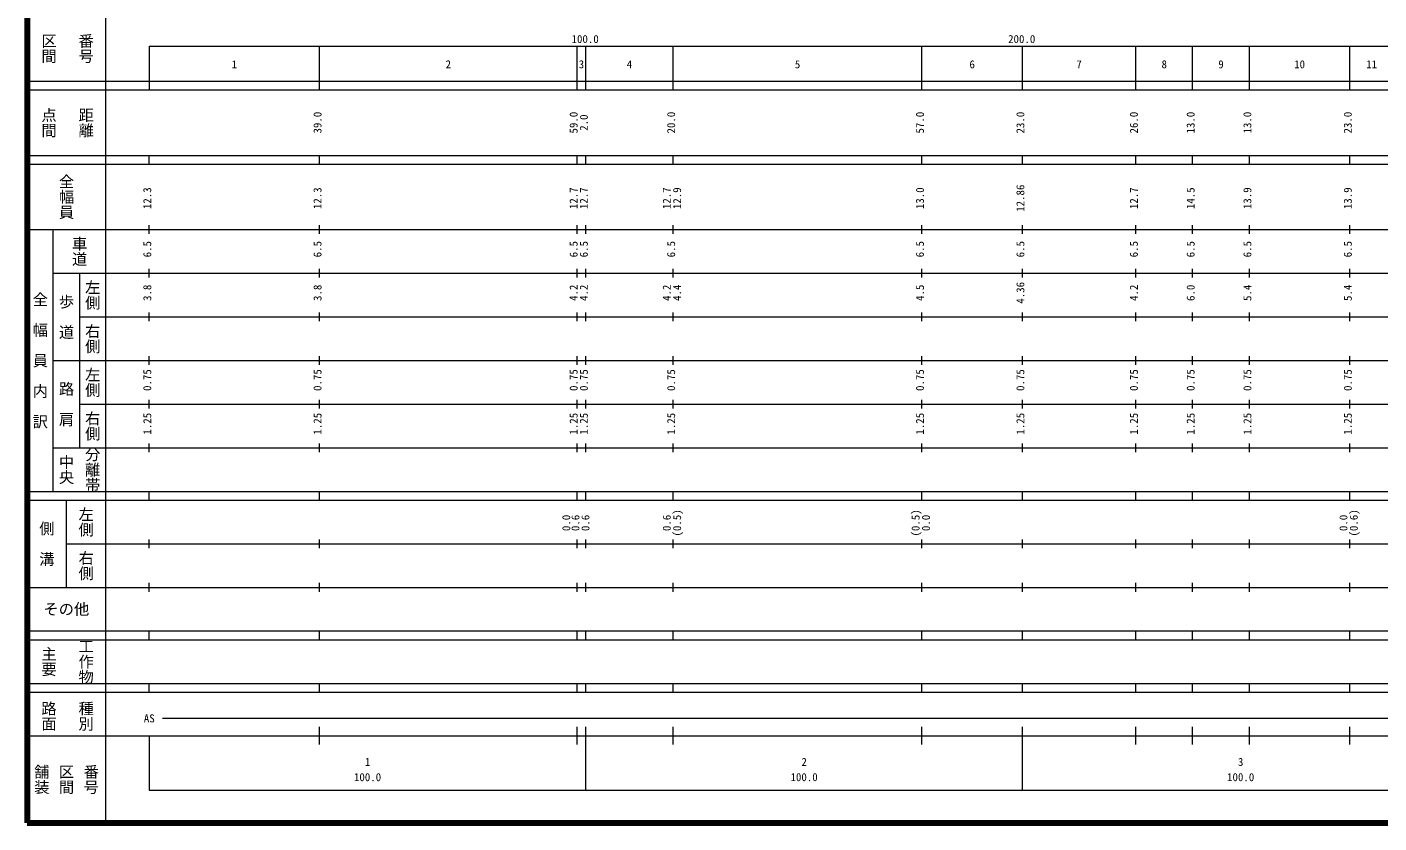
# Model space of a CAD drawing. Units: millimetres on the paper, enlarged 1000 times. Extents: x 40000 to 680000, y 20000 to 380000.
# Drawn here: x 40000 to 349679, y 20000 to 202409 of the extents above; entities that cross this region are included whole.
import ezdxf
from ezdxf.enums import TextEntityAlignment as Align

# ---------------------------------------------------------------- set-up
doc = ezdxf.new("R2010")
doc.units = ezdxf.units.MM
doc.header["$LTSCALE"] = 1000
doc.layers.add('M-TTL', color=2, linetype='Continuous', lineweight=140)
doc.layers.add('M-TTL-BAND', color=7, linetype='Continuous', lineweight=13)
doc.styles.add('@ＭＳ ゴシック', font='')
doc.styles.add('ＭＳ ゴシック', font='')
doc.styles.get('@ＭＳ ゴシック').set_extended_font_data('@MS Gothic')
doc.styles.get('ＭＳ ゴシック').set_extended_font_data('MS Gothic')

msp = doc.modelspace()

# ---------------------------------------------------------------- linework, layer by layer
at = {"layer": 'M-TTL'}
for p, q in [((40000, 380000), (40000, 20000)), ((40000, 20000), (680000, 20000))]:
    msp.add_line(p, q, dxfattribs=at)
at = {"layer": 'M-TTL-BAND'}
for p, q in [((58000, 370000), (58000, 20000)), ((68000, 198000), (579000, 198000)), ((68000, 198000), (68000, 188000)), ((107000, 188000), (107000, 198000)), ((166000, 188000), (166000, 198000)), ((168000, 188000), (168000, 198000)), ((188000, 188000), (188000, 198000)), ((245000, 188000), (245000, 198000)), ((268000, 188000), (268000, 198000)), ((294000, 188000), (294000, 198000)), ((307000, 188000), (307000, 198000)), ((320000, 188000), (320000, 198000)), ((343000, 188000), (343000, 198000)), ((40000, 190000), (579000, 190000)), ((40000, 188000), (579000, 188000)), ((40000, 173000), (579000, 173000)), ((40000, 171000), (579000, 171000)), ((68000, 171000), (68000, 173000)), ((107000, 171000), (107000, 173000)), ((166000, 171000), (166000, 173000)), ((168000, 171000), (168000, 173000)), ((188000, 171000), (188000, 173000)), ((245000, 171000), (245000, 173000)), ((268000, 171000), (268000, 173000)), ((294000, 171000), (294000, 173000)), ((307000, 171000), (307000, 173000)), ((320000, 171000), (320000, 173000)), ((343000, 171000), (343000, 173000)), ((40000, 156000), (579000, 156000)), ((46000, 96000), (46000, 156000)), ((68000, 155000), (68000, 157000)), ((107000, 155000), (107000, 157000)), ((166000, 155000), (166000, 157000)), ((168000, 155000), (168000, 157000)), ((188000, 155000), (188000, 157000)), ((245000, 155000), (245000, 157000)), ((268000, 155000), (268000, 157000)), ((294000, 155000), (294000, 157000)), ((307000, 155000), (307000, 157000)), ((320000, 155000), (320000, 157000)), ((343000, 155000), (343000, 157000)), ((46000, 146000), (579000, 146000)), ((52000, 146000), (52000, 106000)), ((68000, 145000), (68000, 147000)), ((107000, 145000), (107000, 147000)), ((166000, 145000), (166000, 147000)), ((168000, 145000), (168000, 147000)), ((188000, 145000), (188000, 147000)), ((245000, 145000), (245000, 147000)), ((268000, 145000), (268000, 147000)), ((294000, 145000), (294000, 147000)), ((307000, 145000), (307000, 147000)), ((320000, 145000), (320000, 147000)), ((343000, 145000), (343000, 147000)), ((68000, 135000), (68000, 137000)), ((107000, 135000), (107000, 137000)), ((166000, 135000), (166000, 137000)), ((168000, 135000), (168000, 137000)), ((188000, 135000), (188000, 137000)), ((245000, 135000), (245000, 137000)), ((268000, 135000), (268000, 137000)), ((294000, 135000), (294000, 137000)), ((307000, 135000), (307000, 137000)), ((320000, 135000), (320000, 137000)), ((343000, 135000), (343000, 137000)), ((52000, 136000), (579000, 136000)), ((68000, 125000), (68000, 127000)), ((107000, 125000), (107000, 127000)), ((166000, 125000), (166000, 127000)), ((168000, 125000), (168000, 127000)), ((188000, 125000), (188000, 127000)), ((245000, 125000), (245000, 127000)), ((268000, 125000), (268000, 127000)), ((294000, 125000), (294000, 127000)), ((307000, 125000), (307000, 127000)), ((320000, 125000), (320000, 127000)), ((343000, 125000), (343000, 127000)), ((46000, 126000), (579000, 126000)), ((52000, 116000), (579000, 116000)), ((68000, 115000), (68000, 117000)), ((107000, 115000), (107000, 117000)), ((166000, 115000), (166000, 117000)), ((168000, 115000), (168000, 117000)), ((188000, 115000), (188000, 117000)), ((245000, 115000), (245000, 117000)), ((268000, 115000), (268000, 117000)), ((294000, 115000), (294000, 117000)), ((307000, 115000), (307000, 117000)), ((320000, 115000), (320000, 117000)), ((343000, 115000), (343000, 117000)), ((46000, 106000), (579000, 106000)), ((68000, 105000), (68000, 107000)), ((107000, 105000), (107000, 107000)), ((166000, 105000), (166000, 107000)), ((168000, 105000), (168000, 107000)), ((188000, 105000), (188000, 107000)), ((245000, 105000), (245000, 107000)), ((268000, 105000), (268000, 107000)), ((294000, 105000), (294000, 107000)), ((307000, 105000), (307000, 107000)), ((320000, 105000), (320000, 107000)), ((343000, 105000), (343000, 107000)), ((40000, 96000), (579000, 96000)), ((40000, 94000), (579000, 94000)), ((49000, 94000), (49000, 74000)), ((68000, 94000), (68000, 96000)), ((107000, 94000), (107000, 96000)), ((166000, 94000), (166000, 96000)), ((168000, 94000), (168000, 96000)), ((188000, 94000), (188000, 96000)), ((245000, 94000), (245000, 96000)), ((268000, 94000), (268000, 96000)), ((294000, 94000), (294000, 96000)), ((307000, 94000), (307000, 96000)), ((320000, 94000), (320000, 96000)), ((343000, 94000), (343000, 96000)), ((49000, 84000), (579000, 84000)), ((68000, 83000), (68000, 85000)), ((107000, 83000), (107000, 85000)), ((166000, 83000), (166000, 85000)), ((168000, 83000), (168000, 85000)), ((188000, 83000), (188000, 85000)), ((245000, 83000), (245000, 85000)), ((268000, 83000), (268000, 85000)), ((294000, 83000), (294000, 85000)), ((307000, 83000), (307000, 85000)), ((320000, 83000), (320000, 85000)), ((343000, 83000), (343000, 85000)), ((68000, 73000), (68000, 75000)), ((107000, 73000), (107000, 75000)), ((166000, 73000), (166000, 75000)), ((168000, 73000), (168000, 75000)), ((188000, 73000), (188000, 75000)), ((245000, 73000), (245000, 75000)), ((268000, 73000), (268000, 75000)), ((294000, 73000), (294000, 75000)), ((307000, 73000), (307000, 75000)), ((320000, 73000), (320000, 75000)), ((343000, 73000), (343000, 75000)), ((40000, 74000), (579000, 74000)), ((40000, 64000), (579000, 64000)), ((40000, 62000), (579000, 62000)), ((68000, 62000), (68000, 64000)), ((107000, 62000), (107000, 64000)), ((166000, 62000), (166000, 64000)), ((168000, 62000), (168000, 64000)), ((188000, 62000), (188000, 64000)), ((245000, 62000), (245000, 64000)), ((268000, 62000), (268000, 64000)), ((294000, 62000), (294000, 64000)), ((307000, 62000), (307000, 64000)), ((320000, 62000), (320000, 64000)), ((343000, 62000), (343000, 64000)), ((40000, 52000), (579000, 52000)), ((40000, 50000), (579000, 50000)), ((68000, 50000), (68000, 52000)), ((107000, 50000), (107000, 52000)), ((166000, 50000), (166000, 52000)), ((168000, 50000), (168000, 52000)), ((188000, 50000), (188000, 52000)), ((245000, 50000), (245000, 52000)), ((268000, 50000), (268000, 52000)), ((294000, 50000), (294000, 52000)), ((307000, 50000), (307000, 52000)), ((320000, 50000), (320000, 52000)), ((343000, 50000), (343000, 52000)), ((71000, 44000), (565000, 44000)), ((107000, 38000), (107000, 42000)), ((166000, 38000), (166000, 42000)), ((168000, 27500), (168000, 42000)), ((188000, 38000), (188000, 42000)), ((245000, 38000), (245000, 42000)), ((268000, 27500), (268000, 42000)), ((294000, 38000), (294000, 42000)), ((307000, 38000), (307000, 42000)), ((320000, 38000), (320000, 42000)), ((343000, 38000), (343000, 42000)), ((40000, 40000), (579000, 40000)), ((68000, 40000), (68000, 27500)), ((68000, 27500), (579000, 27500))]:
    msp.add_line(p, q, dxfattribs=at)

# ---------------------------------------------------------------- texts
at = {"layer": 'M-TTL-BAND', "style": '@ＭＳ ゴシック'}
for s, p in [('区間', (45000, 197500)), ('番号', (53500, 197500)), ('点間', (45000, 180500)), ('距離', (53500, 180500)), ('全幅員', (49000, 163500)), ('車道', (52000, 151000)), ('左側', (55000, 141000)), ('全\u3000幅\u3000員\u3000内\u3000訳', (43000, 126000)), ('歩\u3000道', (49000, 136000)), ('右側', (55000, 131000)), ('左側', (55000, 121000)), ('路\u3000肩', (49000, 116000)), ('右側', (55000, 111000)), ('分離帯', (55000, 101000)), ('中央', (49000, 101000)), ('左側', (53500, 89000)), ('側\u3000溝', (44500, 84000)), ('右側', (53500, 79000)), ('主要', (45000, 57000)), ('工作物', (53500, 57000)), ('路面', (45000, 44500)), ('種別', (53500, 44500)), ('舗装', (43333, 30000)), ('区間', (49000, 30000)), ('番号', (54667, 30000))]:
    msp.add_text(s, height=2566, rotation=270, dxfattribs=at).set_placement(p, align=Align.MIDDLE_CENTER)
at = {"layer": 'M-TTL-BAND', "style": 'ＭＳ ゴシック'}
for s, p in [('100.0', (167844, 198195)), ('200.0', (267844, 198195)), ('1', (87500, 192405)), ('2', (136500, 192405)), ('3', (167000, 192405)), ('4', (178000, 192405)), ('5', (216500, 192405)), ('6', (256500, 192405)), ('7', (281000, 192405)), ('8', (300500, 192405)), ('9', (313500, 192405)), ('10', (331500, 192405)), ('11', (348000, 192405)), ('AS', (68000, 42500)), ('1', (118000, 32523)), ('2', (218000, 32523)), ('3', (318000, 32523)), ('100.0', (118000, 29033)), ('100.0', (218000, 29033)), ('100.0', (318000, 29033))]:
    msp.add_text(s, height=1833, dxfattribs=at).set_placement(p, align=Align.BOTTOM_CENTER)
for s, p in [('39.0', (108000, 180500)), ('59.0', (166664, 180500)), ('20.0', (189000, 180500)), ('57.0', (246000, 180500)), ('23.0', (269000, 180500)), ('26.0', (295000, 180500)), ('13.0', (308000, 180500)), ('13.0', (321000, 180500)), ('23.0', (344000, 180500)), ('2.0', (169000, 180500)), ('12.3', (69000, 163174)), ('12.3', (108000, 163174)), ('12.7', (166664, 163174)), ('12.7', (169000, 163174)), ('12.7', (188000, 163174)), ('12.9', (190370, 163174)), ('13.0', (246000, 163174)), ('12.86', (269000, 163174)), ('12.7', (295000, 163174)), ('14.5', (308000, 163174)), ('13.9', (321000, 163174)), ('13.9', (344000, 163174)), ('6.5', (69000, 151500)), ('6.5', (108000, 151500)), ('6.5', (166664, 151500)), ('6.5', (169000, 151500)), ('6.5', (189000, 151500)), ('6.5', (246000, 151500)), ('6.5', (269000, 151500)), ('6.5', (295000, 151500)), ('6.5', (308000, 151500)), ('6.5', (321000, 151500)), ('6.5', (344000, 151500)), ('3.8', (69000, 141500)), ('3.8', (108000, 141500)), ('4.2', (166664, 141500)), ('4.2', (169000, 141500)), ('4.2', (188000, 141500)), ('4.4', (190370, 141500)), ('4.5', (246000, 141500)), ('4.36', (269000, 141500)), ('4.2', (295000, 141500)), ('6.0', (308000, 141500)), ('5.4', (321000, 141500)), ('5.4', (344000, 141500)), ('0.75', (69000, 121500)), ('0.75', (108000, 121500)), ('0.75', (166664, 121500)), ('0.75', (169000, 121500)), ('0.75', (189000, 121500)), ('0.75', (246000, 121500)), ('0.75', (269000, 121500)), ('0.75', (295000, 121500)), ('0.75', (308000, 121500)), ('0.75', (321000, 121500)), ('0.75', (344000, 121500)), ('1.25', (69000, 111500)), ('1.25', (108000, 111500)), ('1.25', (166664, 111500)), ('1.25', (169000, 111500)), ('1.25', (189000, 111500)), ('1.25', (246000, 111500)), ('1.25', (269000, 111500)), ('1.25', (295000, 111500)), ('1.25', (308000, 111500)), ('1.25', (321000, 111500)), ('1.25', (344000, 111500)), ('0.0', (164973, 88764)), ('0.6', (167079, 88764)), ('0.6', (169370, 88764)), ('0.6', (188000, 88764)), ('(0.5)', (190370, 88764)), ('(0.5)', (245000, 88764)), ('0.0', (247370, 88764)), ('0.0', (343000, 88764)), ('(0.6)', (345370, 88764))]:
    msp.add_text(s, height=1833, rotation=90, dxfattribs=at).set_placement(p, align=Align.BOTTOM_CENTER)
msp.add_text('その他', height=2566, dxfattribs=at).set_placement((49000, 69000), align=Align.MIDDLE_CENTER)

doc.saveas('drawing.dxf')
